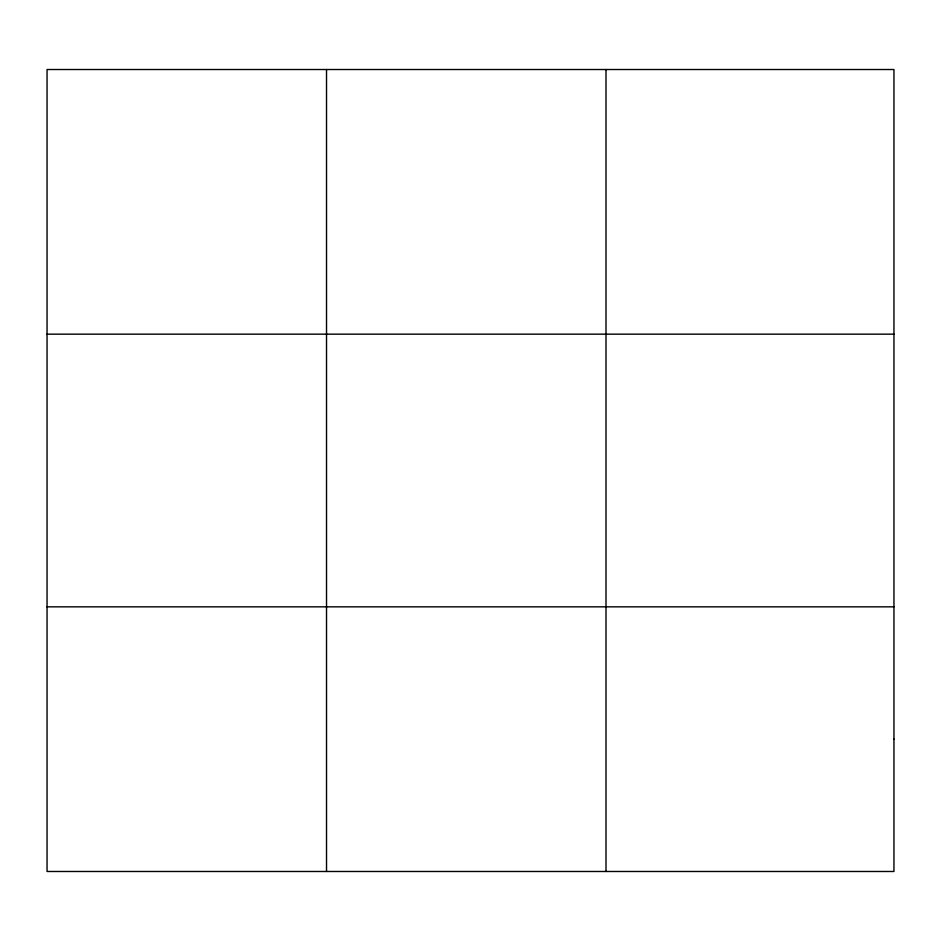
<?xml version="1.0" encoding="UTF-8"?>
<svg xmlns="http://www.w3.org/2000/svg" width="941" height="941" viewBox="0 0 941 941"><rect width="100%" height="100%" fill="white"/><g stroke="black" fill="none" stroke-linecap="round" stroke-linejoin="round"><path stroke-width="1.41" d="M326.527 871.484L326.527 69.516M606.004 871.484L606.004 69.516M47.05 334.161L893.95 334.161M47.05 606.839L893.95 606.839M893.95 739.155L893.95 871.484L47.05 871.484L47.05 69.516L893.95 69.516L893.95 739.155"/></g></svg>
